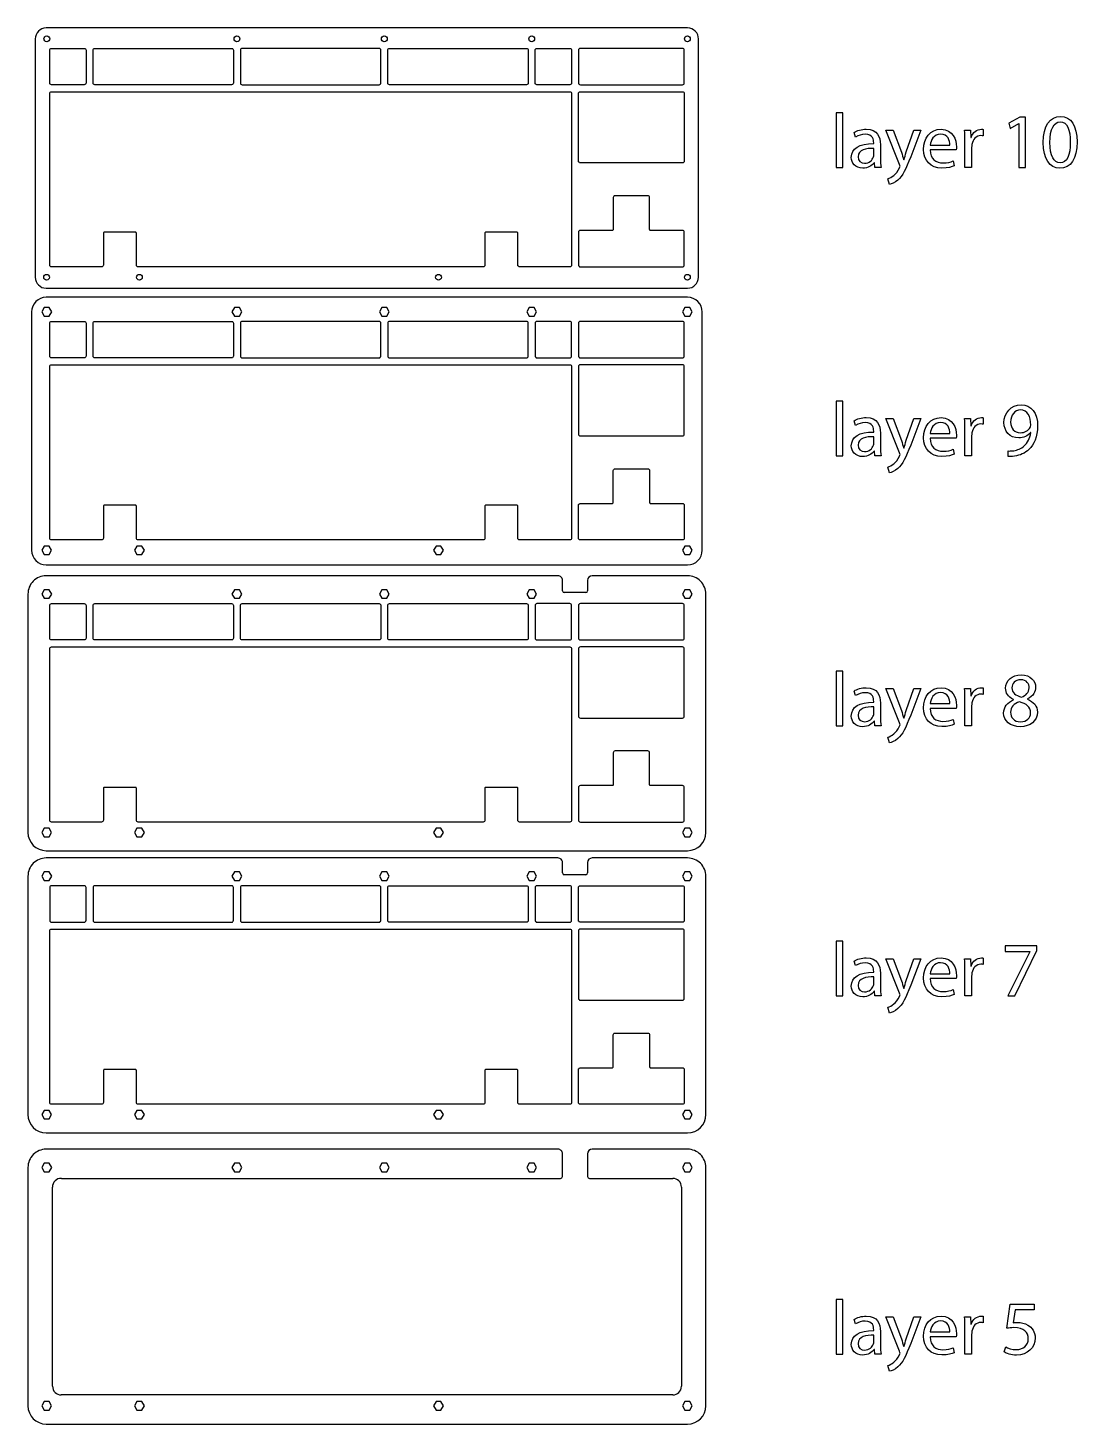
# Model space of a CAD drawing. Header units: millimetres. Extents: x -192 to 990, y 10 to 776.
# Drawn here: x 414 to 990, y 10 to 776 of the extents above; entities that cross this region are included whole.
import ezdxf

# ---------------------------------------------------------------- set-up
doc = ezdxf.new("R2010")
doc.units = ezdxf.units.MM
doc.layers.get('0').update_dxf_attribs({"linetype": 'CONTINUOUS'})

msp = doc.modelspace()

# ---------------------------------------------------------------- linework, layer by layer
for p, q in [((776.19, 776.49), (423.81, 776.49)), ((417.81, 770.49), (417.82, 639.51)), ((782.19, 639.51), (782.19, 770.49)), ((868.44, 716.55), (867.6, 719)), ((878.43, 712.91), (878.43, 713.33)), ((892.66, 701.49), (885.08, 720.36)), ((885.08, 720.36), (889.14, 720.36)), ((889.14, 720.36), (893.63, 708.26)), ((896.34, 708.34), (900.4, 720.36)), ((904.33, 720.36), (898.75, 705.76)), ((900.4, 720.36), (904.33, 720.36)), ((928.35, 720.36), (931.6, 720.36)), ((928.51, 699.88), (928.51, 713.97)), ((931.6, 720.36), (931.73, 716.34)), ((931.73, 716.34), (931.9, 716.34)), ((938.63, 720.7), (938.63, 717.19)), ((878.51, 706.78), (878.51, 710.33)), ((882.11, 712.45), (882.11, 704.79)), ((923.76, 709.44), (909.38, 709.44)), ((909.42, 712.11), (920.29, 712.11)), ((932.2, 710.8), (932.2, 699.88)), ((878.77, 702.46), (878.64, 702.46)), ((879.06, 699.88), (878.77, 702.46)), ((882.45, 699.88), (879.06, 699.88)), ((894.94, 704.07), (895.03, 704.07)), ((922.07, 703.39), (922.71, 700.73)), ((932.2, 699.88), (928.51, 699.88)), ((887.16, 690.53), (886.22, 693.66)), ((423.82, 633.51), (776.19, 633.51)), ((776.19, 628.49), (423.81, 628.49)), ((415.81, 620.49), (415.82, 489.51)), ((784.19, 489.51), (784.19, 620.49)), ((868.44, 558.15), (867.6, 560.6)), ((892.66, 543.09), (885.08, 561.96)), ((885.08, 561.96), (889.14, 561.96)), ((889.14, 561.96), (893.63, 549.86)), ((896.34, 549.94), (900.4, 561.96)), ((904.33, 561.96), (898.75, 547.36)), ((900.4, 561.96), (904.33, 561.96)), ((928.35, 561.96), (931.6, 561.96)), ((931.6, 561.96), (931.73, 557.94)), ((938.63, 562.3), (938.63, 558.78)), ((878.43, 554.51), (878.43, 554.93)), ((882.11, 554.05), (882.11, 546.39)), ((909.42, 553.71), (920.29, 553.71)), ((928.51, 541.48), (928.51, 555.57)), ((931.73, 557.94), (931.9, 557.94)), ((932.2, 552.4), (932.2, 541.48)), ((964.7, 554.22), (964.57, 554.22)), ((878.51, 548.38), (878.51, 551.93)), ((894.94, 545.67), (895.03, 545.67)), ((923.76, 551.04), (909.38, 551.04)), ((922.07, 544.99), (922.71, 542.33)), ((878.77, 544.06), (878.64, 544.06)), ((879.06, 541.48), (878.77, 544.06)), ((882.45, 541.48), (879.06, 541.48)), ((932.2, 541.48), (928.51, 541.48)), ((952.3, 541.06), (952.3, 544.1)), ((887.16, 532.13), (886.22, 535.26)), ((423.82, 481.51), (776.19, 481.51)), ((704.96, 475.49), (423.81, 475.49)), ((707.46, 467.25), (707.46, 472.99)), ((721.27, 472.99), (721.27, 467.25)), ((776.19, 475.49), (723.77, 475.49)), ((413.81, 465.49), (413.82, 334.51)), ((720.27, 466.25), (708.46, 466.25)), ((786.19, 334.51), (786.19, 465.49)), ((868.44, 409.75), (867.6, 412.2)), ((878.43, 406.11), (878.43, 406.53)), ((885.08, 413.56), (889.14, 413.56)), ((892.66, 394.69), (885.08, 413.56)), ((889.14, 413.56), (893.63, 401.46)), ((896.34, 401.54), (900.4, 413.56)), ((904.33, 413.56), (898.75, 398.96)), ((900.4, 413.56), (904.33, 413.56)), ((928.35, 413.56), (931.6, 413.56)), ((928.51, 393.08), (928.51, 407.17)), ((931.6, 413.56), (931.73, 409.54)), ((931.73, 409.54), (931.9, 409.54)), ((938.63, 413.89), (938.63, 410.38)), ((955.27, 407.42), (955.22, 407.55)), ((962.84, 407.84), (962.84, 407.72)), ((878.51, 399.98), (878.51, 403.53)), ((882.11, 405.65), (882.11, 397.99)), ((923.76, 402.64), (909.38, 402.64)), ((909.42, 405.31), (920.29, 405.31)), ((932.2, 404), (932.2, 393.08)), ((878.77, 395.66), (878.64, 395.66)), ((879.06, 393.08), (878.77, 395.66)), ((882.45, 393.08), (879.06, 393.08)), ((894.94, 397.27), (895.03, 397.27)), ((922.07, 396.59), (922.71, 393.93)), ((932.2, 393.08), (928.51, 393.08)), ((887.16, 383.73), (886.22, 386.86)), ((423.82, 324.51), (776.19, 324.51)), ((704.96, 320.49), (423.81, 320.49)), ((707.46, 312.25), (707.46, 317.99)), ((721.27, 317.99), (721.27, 312.25)), ((776.19, 320.49), (723.77, 320.49)), ((413.81, 310.49), (413.82, 179.51)), ((720.27, 311.25), (708.46, 311.25)), ((786.19, 179.51), (786.19, 310.49)), ((868.44, 261.35), (867.6, 263.8)), ((885.08, 265.16), (889.14, 265.16)), ((892.66, 246.29), (885.08, 265.16)), ((889.14, 265.16), (893.63, 253.06)), ((896.34, 253.14), (900.4, 265.16)), ((904.33, 265.16), (898.75, 250.56)), ((900.4, 265.16), (904.33, 265.16)), ((928.35, 265.16), (931.6, 265.16)), ((931.6, 265.16), (931.73, 261.14)), ((931.73, 261.14), (931.9, 261.14)), ((938.63, 265.49), (938.63, 261.98)), ((878.43, 257.71), (878.43, 258.13)), ((878.51, 251.58), (878.51, 255.13)), ((882.11, 257.25), (882.11, 249.59)), ((923.76, 254.24), (909.38, 254.24)), ((909.42, 256.91), (920.29, 256.91)), ((928.51, 244.68), (928.51, 258.77)), ((932.2, 255.6), (932.2, 244.68)), ((878.77, 247.26), (878.64, 247.26)), ((879.06, 244.68), (878.77, 247.26)), ((894.94, 248.87), (895.03, 248.87)), ((922.07, 248.19), (922.71, 245.53)), ((882.45, 244.68), (879.06, 244.68)), ((887.16, 235.33), (886.22, 238.46)), ((932.2, 244.68), (928.51, 244.68)), ((423.82, 169.51), (776.19, 169.51)), ((704.96, 160.49), (423.81, 160.49)), ((707.46, 145.49), (707.46, 157.99)), ((721.27, 157.99), (721.27, 145.49)), ((776.19, 160.49), (723.77, 160.49)), ((413.81, 150.49), (413.82, 19.51)), ((786.19, 19.51), (786.19, 150.49)), ((427.32, 30.26), (427.32, 139.64)), ((432.17, 144.49), (444.46, 144.49)), ((444.46, 144.49), (706.46, 144.49)), ((722.27, 144.49), (758.06, 144.49)), ((758.06, 144.49), (768.07, 144.49)), ((772.82, 139.74), (772.82, 30.26)), ((951.63, 62.18), (953.41, 75.38)), ((953.41, 75.38), (966.56, 75.38)), ((956.07, 72.25), (955.01, 65.18)), ((966.56, 72.25), (956.07, 72.25)), ((966.56, 75.38), (966.56, 72.25)), ((868.44, 64.55), (867.6, 67)), ((885.08, 68.36), (889.14, 68.36)), ((892.66, 49.49), (885.08, 68.36)), ((889.14, 68.36), (893.63, 56.26)), ((896.34, 56.34), (900.4, 68.36)), ((904.33, 68.36), (898.75, 53.76)), ((900.4, 68.36), (904.33, 68.36)), ((928.35, 68.36), (931.6, 68.36)), ((928.51, 47.88), (928.51, 61.97)), ((931.6, 68.36), (931.73, 64.34)), ((931.73, 64.34), (931.9, 64.34)), ((938.63, 68.7), (938.63, 65.18)), ((878.43, 60.91), (878.43, 61.33)), ((878.51, 54.78), (878.51, 58.33)), ((882.11, 60.44), (882.11, 52.79)), ((923.76, 57.44), (909.38, 57.44)), ((909.42, 60.11), (920.29, 60.11)), ((932.2, 58.79), (932.2, 47.88)), ((878.77, 50.46), (878.64, 50.46)), ((879.06, 47.88), (878.77, 50.46)), ((882.45, 47.88), (879.06, 47.88)), ((894.94, 52.07), (895.03, 52.07)), ((922.07, 51.39), (922.71, 48.72)), ((932.2, 47.88), (928.51, 47.88)), ((950.02, 49.11), (950.95, 51.94)), ((887.16, 38.53), (886.22, 41.66)), ((476.61, 25.51), (432.07, 25.51)), ((739.01, 25.51), (476.61, 25.51)), ((768.07, 25.51), (739.01, 25.51)), ((423.82, 9.51), (776.19, 9.51))]:
    msp.add_line(p, q)
for points in [[(425.76, 764.25, -0.414214), (426.76, 765.25), (444.76, 765.25, -0.414214), (445.76, 764.25), (445.76, 746.25, -0.414214), (444.76, 745.25), (426.76, 745.25, -0.414214), (425.76, 746.25)], [(526.72, 746.25, -0.414214), (525.72, 745.25), (450.57, 745.25, -0.414214), (449.57, 746.25), (449.57, 764.25, -0.414214), (450.57, 765.25), (525.72, 765.25, -0.414214), (526.72, 764.25)], [(531.53, 745.25), (606.68, 745.25, 0.414214), (607.68, 746.25), (607.68, 764.25, 0.414214), (606.68, 765.25), (531.53, 765.25, 0.414214), (530.53, 764.25), (530.53, 746.25, 0.414214)], [(612.5, 745.25, -0.414214), (611.5, 746.25), (611.5, 764.25, -0.414214), (612.5, 765.25), (687.65, 765.25, -0.414214), (688.65, 764.25), (688.65, 746.25, -0.414214), (687.65, 745.25)], [(711.46, 765.25, -0.414214), (712.46, 764.25), (712.46, 746.25, -0.414214), (711.46, 745.25), (693.46, 745.25, -0.414214), (692.46, 746.25), (692.46, 764.25, -0.414214), (693.46, 765.25)], [(717.27, 745.25), (773.37, 745.25, 0.414214), (774.37, 746.25), (774.37, 764.25, 0.414214), (773.37, 765.25), (717.27, 765.25, 0.414214), (716.27, 764.25), (716.27, 746.25, 0.414214)], [(683.93, 645.23, -0.414214), (682.93, 646.23), (682.93, 663.78, 0.414214), (682.43, 664.28), (665.33, 664.28, 0.414214), (664.83, 663.78), (664.83, 646.23, -0.414214), (663.83, 645.23), (474.38, 645.23, -0.414214), (473.38, 646.23), (473.38, 663.78, 0.414214), (472.88, 664.28), (455.78, 664.28, 0.414214), (455.28, 663.78), (455.28, 646.23, -0.414214), (454.28, 645.23), (426.76, 645.23, -0.414214), (425.76, 646.23), (425.76, 740.43, -0.414214), (426.76, 741.43), (711.46, 741.43, -0.414214), (712.46, 740.43), (712.46, 646.23, -0.414214), (711.46, 645.23)], [(716.27, 740.43, -0.414214), (717.27, 741.43), (773.37, 741.43, -0.414214), (774.37, 740.43), (774.37, 703.38, -0.414214), (773.37, 702.38), (717.27, 702.38, -0.414214), (716.27, 703.38)], [(774.37, 646.23), (774.37, 664.23, 0.414214), (773.37, 665.23), (755.82, 665.23, -0.414214), (755.32, 665.73), (755.32, 683.28, 0.414214), (754.32, 684.28), (736.32, 684.28, 0.414214), (735.32, 683.28), (735.32, 665.73, -0.414214), (734.82, 665.23), (717.27, 665.23, 0.414214), (716.27, 664.23), (716.27, 646.23, 0.414214), (717.27, 645.23), (773.37, 645.23, 0.414214)], [(444.76, 615.25, -0.414214), (445.76, 614.25), (445.76, 596.25, -0.414214), (444.76, 595.25), (426.76, 595.25, -0.414214), (425.76, 596.25), (425.76, 614.25, -0.414214), (426.76, 615.25)], [(450.57, 595.25, -0.414214), (449.57, 596.25), (449.57, 614.25, -0.414214), (450.57, 615.25), (525.72, 615.25, -0.414214), (526.72, 614.25), (526.72, 596.25, -0.414214), (525.72, 595.25)], [(607.68, 596.25), (607.68, 614.25, 0.414214), (606.68, 615.25), (531.53, 615.25, 0.414214), (530.53, 614.25), (530.53, 596.25, 0.414214), (531.53, 595.25), (606.68, 595.25, 0.414214)], [(688.65, 596.25), (688.65, 614.25, 0.414214), (687.65, 615.25), (612.5, 615.25, 0.414214), (611.5, 614.25), (611.5, 596.25, 0.414214), (612.5, 595.25), (687.65, 595.25, 0.414214)], [(712.46, 596.25), (712.46, 614.25, 0.414214), (711.46, 615.25), (693.46, 615.25, 0.414214), (692.46, 614.25), (692.46, 596.25, 0.414214), (693.46, 595.25), (711.46, 595.25, 0.414214)], [(716.27, 614.25), (716.27, 596.25, 0.414214), (717.27, 595.25), (773.37, 595.25, 0.414214), (774.37, 596.25), (774.37, 614.25, 0.414214), (773.37, 615.25), (717.27, 615.25, 0.414214)], [(425.76, 590.43, -0.414214), (426.76, 591.43), (711.46, 591.43, -0.414214), (712.46, 590.43), (712.46, 496.23, -0.414214), (711.46, 495.23), (683.93, 495.23, -0.414214), (682.93, 496.23), (682.93, 513.78, 0.414214), (682.43, 514.28), (665.33, 514.28, 0.414214), (664.83, 513.78), (664.83, 496.23, -0.414214), (663.83, 495.23), (474.38, 495.23, -0.414214), (473.38, 496.23), (473.38, 513.78, 0.414214), (472.88, 514.28), (455.78, 514.28, 0.414214), (455.28, 513.78), (455.28, 496.23, -0.414214), (454.28, 495.23), (426.76, 495.23, -0.414214), (425.76, 496.23)], [(773.37, 591.43), (717.27, 591.43, 0.414214), (716.27, 590.43), (716.27, 553.38, 0.414214), (717.27, 552.38), (773.37, 552.38, 0.414214), (774.37, 553.38), (774.37, 590.43, 0.414214)], [(774.37, 496.23, -0.414214), (773.37, 495.23), (717.27, 495.23, -0.414214), (716.27, 496.23), (716.27, 514.23, -0.414214), (717.27, 515.23), (734.82, 515.23, 0.414214), (735.32, 515.73), (735.32, 533.28, -0.414214), (736.32, 534.28), (754.32, 534.28, -0.414214), (755.32, 533.28), (755.32, 515.73, 0.414214), (755.82, 515.23), (773.37, 515.23, -0.414214), (774.37, 514.23)], [(425.76, 459.25, -0.414214), (426.76, 460.25), (444.76, 460.25, -0.414214), (445.76, 459.25), (445.76, 441.25, -0.414214), (444.76, 440.25), (426.76, 440.25, -0.414214), (425.76, 441.25)], [(450.57, 440.25, -0.414214), (449.57, 441.25), (449.57, 459.25, -0.414214), (450.57, 460.25), (525.72, 460.25, -0.414214), (526.72, 459.25), (526.72, 441.25, -0.414214), (525.72, 440.25)], [(606.68, 460.25, -0.414214), (607.68, 459.25), (607.68, 441.25, -0.414214), (606.68, 440.25), (531.53, 440.25, -0.414214), (530.53, 441.25), (530.53, 459.25, -0.414214), (531.53, 460.25)], [(611.5, 459.25, -0.414214), (612.5, 460.25), (687.65, 460.25, -0.414214), (688.65, 459.25), (688.65, 441.25, -0.414214), (687.65, 440.25), (612.5, 440.25, -0.414214), (611.5, 441.25)], [(692.46, 459.25), (692.46, 441.25, 0.414214), (693.46, 440.25), (711.46, 440.25, 0.414214), (712.46, 441.25), (712.46, 459.25, 0.414214), (711.46, 460.25), (693.46, 460.25, 0.414214)], [(774.37, 441.25), (774.37, 459.25, 0.414214), (773.37, 460.25), (717.27, 460.25, 0.414214), (716.27, 459.25), (716.27, 441.25, 0.414214), (717.27, 440.25), (773.37, 440.25, 0.414214)], [(455.28, 341.23, -0.414214), (454.28, 340.23), (426.76, 340.23, -0.414214), (425.76, 341.23), (425.76, 435.43, -0.414214), (426.76, 436.43), (711.46, 436.43, -0.414214), (712.46, 435.43), (712.46, 341.23, -0.414214), (711.46, 340.23), (683.93, 340.23, -0.414214), (682.93, 341.23), (682.93, 358.78, 0.414214), (682.43, 359.28), (665.33, 359.28, 0.414214), (664.83, 358.78), (664.83, 341.23, -0.414214), (663.83, 340.23), (474.38, 340.23, -0.414214), (473.38, 341.23), (473.38, 358.78, 0.414214), (472.88, 359.28), (455.78, 359.28, 0.414214), (455.28, 358.78)], [(716.27, 435.43), (716.27, 398.38, 0.414214), (717.27, 397.38), (773.37, 397.38, 0.414214), (774.37, 398.38), (774.37, 435.43, 0.414214), (773.37, 436.43), (717.27, 436.43, 0.414214)], [(755.82, 360.23, -0.414214), (755.32, 360.73), (755.32, 378.28, 0.414214), (754.32, 379.28), (736.32, 379.28, 0.414214), (735.32, 378.28), (735.32, 360.73, -0.414214), (734.82, 360.23), (717.27, 360.23, 0.414214), (716.27, 359.23), (716.27, 341.23, 0.414214), (717.27, 340.23), (773.37, 340.23, 0.414214), (774.37, 341.23), (774.37, 359.23, 0.414214), (773.37, 360.23)], [(425.76, 304.25), (425.76, 286.25, 0.414214), (426.76, 285.25), (444.76, 285.25, 0.414214), (445.76, 286.25), (445.76, 304.25, 0.414214), (444.76, 305.25), (426.76, 305.25, 0.414214)], [(526.72, 286.25), (526.72, 304.25, 0.414214), (525.72, 305.25), (450.57, 305.25, 0.414214), (449.57, 304.25), (449.57, 286.25, 0.414214), (450.57, 285.25), (525.72, 285.25, 0.414214)], [(531.53, 285.25), (606.68, 285.25, 0.414214), (607.68, 286.25), (607.68, 304.25, 0.414214), (606.68, 305.25), (531.53, 305.25, 0.414214), (530.53, 304.25), (530.53, 286.25, 0.414214)], [(611.5, 304.25, -0.414214), (612.5, 305.25), (687.65, 305.25, -0.414214), (688.65, 304.25), (688.65, 286.25, -0.414214), (687.65, 285.25), (612.5, 285.25, -0.414214), (611.5, 286.25)], [(711.46, 305.25), (693.46, 305.25, 0.414214), (692.46, 304.25), (692.46, 286.25, 0.414214), (693.46, 285.25), (711.46, 285.25, 0.414214), (712.46, 286.25), (712.46, 304.25, 0.414214)], [(717.27, 285.25, -0.414214), (716.27, 286.25), (716.27, 304.25, -0.414214), (717.27, 305.25), (773.37, 305.25, -0.414214), (774.37, 304.25), (774.37, 286.25, -0.414214), (773.37, 285.25)], [(712.46, 186.23, -0.414214), (711.46, 185.23), (683.93, 185.23, -0.414214), (682.93, 186.23), (682.93, 203.78, 0.414214), (682.43, 204.28), (665.33, 204.28, 0.414214), (664.83, 203.78), (664.83, 186.23, -0.414214), (663.83, 185.23), (474.38, 185.23, -0.414214), (473.38, 186.23), (473.38, 203.78, 0.414214), (472.88, 204.28), (455.78, 204.28, 0.414214), (455.28, 203.78), (455.28, 186.23, -0.414214), (454.28, 185.23), (426.76, 185.23, -0.414214), (425.76, 186.23), (425.76, 280.43, -0.414214), (426.76, 281.43), (711.46, 281.43, -0.414214), (712.46, 280.43)], [(773.37, 281.43), (717.27, 281.43, 0.414214), (716.27, 280.43), (716.27, 243.38, 0.414214), (717.27, 242.38), (773.37, 242.38, 0.414214), (774.37, 243.38), (774.37, 280.43, 0.414214)], [(716.27, 204.23, -0.414214), (717.27, 205.23), (734.82, 205.23, 0.414214), (735.32, 205.73), (735.32, 223.28, -0.414214), (736.32, 224.28), (754.32, 224.28, -0.414214), (755.32, 223.28), (755.32, 205.73, 0.414214), (755.82, 205.23), (773.37, 205.23, -0.414214), (774.37, 204.23), (774.37, 186.23, -0.414214), (773.37, 185.23), (717.27, 185.23, -0.414214), (716.27, 186.23)]]:
    msp.add_lwpolyline(points, format="xyb", close=True)
for points in [[(861.46, 729.92), (857.73, 729.92), (857.73, 699.88), (861.46, 699.88)], [(952.64, 724.17), (953.36, 721.33), (958.14, 723.91), (958.23, 723.91), (958.23, 699.88), (961.83, 699.88), (961.83, 727.38), (958.65, 727.38)], [(425.53, 622.84), (422.81, 622.84), (421.45, 620.49), (422.81, 618.14), (425.53, 618.14), (426.88, 620.49)], [(525.91, 620.49), (527.27, 618.14), (529.98, 618.14), (531.34, 620.49), (529.98, 622.84), (527.27, 622.84)], [(610.95, 618.14), (612.3, 620.49), (610.95, 622.84), (608.23, 622.84), (606.88, 620.49), (608.23, 618.14)], [(691.91, 622.84), (689.2, 622.84), (687.84, 620.49), (689.2, 618.14), (691.91, 618.14), (693.27, 620.49)], [(777.43, 618.14), (778.79, 620.49), (777.43, 622.84), (774.72, 622.84), (773.36, 620.49), (774.72, 618.14)], [(857.73, 541.48), (861.46, 541.48), (861.46, 571.52), (857.73, 571.52)], [(421.36, 489.51), (422.72, 487.16), (425.43, 487.16), (426.79, 489.51), (425.43, 491.86), (422.72, 491.86)], [(473.69, 487.16), (476.41, 487.16), (477.76, 489.51), (476.41, 491.86), (473.69, 491.86), (472.34, 489.51)], [(636.64, 489.51), (638, 487.16), (640.71, 487.16), (642.07, 489.51), (640.71, 491.86), (638, 491.86)], [(774.71, 487.16), (777.43, 487.16), (778.78, 489.51), (777.43, 491.86), (774.71, 491.86), (773.36, 489.51)], [(422.81, 463.14), (425.53, 463.14), (426.88, 465.49), (425.53, 467.84), (422.81, 467.84), (421.45, 465.49)], [(529.98, 467.84), (527.27, 467.84), (525.91, 465.49), (527.27, 463.14), (529.98, 463.14), (531.34, 465.49)], [(610.95, 467.84), (608.23, 467.84), (606.88, 465.49), (608.23, 463.14), (610.95, 463.14), (612.3, 465.49)], [(693.27, 465.49), (691.91, 467.84), (689.2, 467.84), (687.84, 465.49), (689.2, 463.14), (691.91, 463.14)], [(774.72, 467.84), (773.36, 465.49), (774.72, 463.14), (777.43, 463.14), (778.79, 465.49), (777.43, 467.84)], [(861.46, 423.12), (857.73, 423.12), (857.73, 393.08), (861.46, 393.08)], [(422.72, 332.16), (425.43, 332.16), (426.79, 334.51), (425.43, 336.86), (422.72, 336.86), (421.36, 334.51)], [(473.69, 336.86), (472.34, 334.51), (473.69, 332.16), (476.41, 332.16), (477.76, 334.51), (476.41, 336.86)], [(642.07, 334.51), (640.71, 336.86), (638, 336.86), (636.64, 334.51), (638, 332.16), (640.71, 332.16)], [(778.78, 334.51), (777.43, 336.86), (774.71, 336.86), (773.36, 334.51), (774.71, 332.16), (777.43, 332.16)], [(421.45, 310.49), (422.81, 308.14), (425.53, 308.14), (426.88, 310.49), (425.53, 312.84), (422.81, 312.84)], [(529.98, 308.14), (531.34, 310.49), (529.98, 312.84), (527.27, 312.84), (525.91, 310.49), (527.27, 308.14)], [(606.88, 310.49), (608.23, 308.14), (610.95, 308.14), (612.3, 310.49), (610.95, 312.84), (608.23, 312.84)], [(687.84, 310.49), (689.2, 308.14), (691.91, 308.14), (693.27, 310.49), (691.91, 312.84), (689.2, 312.84)], [(777.43, 312.84), (774.72, 312.84), (773.36, 310.49), (774.72, 308.14), (777.43, 308.14), (778.79, 310.49)], [(861.46, 244.68), (861.46, 274.72), (857.73, 274.72), (857.73, 244.68)], [(950.65, 269.09), (964.11, 269.09), (964.11, 269.01), (952.18, 244.68), (956.03, 244.68), (968, 269.72), (968, 272.18), (950.65, 272.18)], [(425.43, 181.86), (422.72, 181.86), (421.36, 179.51), (422.72, 177.16), (425.43, 177.16), (426.79, 179.51)], [(477.76, 179.51), (476.41, 181.86), (473.69, 181.86), (472.34, 179.51), (473.69, 177.16), (476.41, 177.16)], [(638, 181.86), (636.64, 179.51), (638, 177.16), (640.71, 177.16), (642.07, 179.51), (640.71, 181.86)], [(777.43, 181.86), (774.71, 181.86), (773.36, 179.51), (774.71, 177.16), (777.43, 177.16), (778.78, 179.51)], [(421.45, 150.49), (422.81, 148.14), (425.53, 148.14), (426.88, 150.49), (425.53, 152.84), (422.81, 152.84)], [(527.27, 148.14), (529.98, 148.14), (531.34, 150.49), (529.98, 152.84), (527.27, 152.84), (525.91, 150.49)], [(610.95, 152.84), (608.23, 152.84), (606.88, 150.49), (608.23, 148.14), (610.95, 148.14), (612.3, 150.49)], [(691.91, 148.14), (693.27, 150.49), (691.91, 152.84), (689.2, 152.84), (687.84, 150.49), (689.2, 148.14)], [(773.36, 150.49), (774.72, 148.14), (777.43, 148.14), (778.79, 150.49), (777.43, 152.84), (774.72, 152.84)], [(861.46, 77.92), (857.73, 77.92), (857.73, 47.88), (861.46, 47.88)], [(425.43, 21.86), (422.72, 21.86), (421.36, 19.51), (422.72, 17.16), (425.43, 17.16), (426.79, 19.51)], [(472.34, 19.51), (473.69, 17.16), (476.41, 17.16), (477.76, 19.51), (476.41, 21.86), (473.69, 21.86)], [(640.71, 21.86), (638, 21.86), (636.64, 19.51), (638, 17.16), (640.71, 17.16), (642.07, 19.51)], [(777.43, 21.86), (774.71, 21.86), (773.36, 19.51), (774.71, 17.16), (777.43, 17.16), (778.78, 19.51)]]:
    msp.add_lwpolyline(points, close=True)
for centre in [(424.17, 770.49), (528.63, 770.49), (609.59, 770.49), (690.55, 770.49), (776.07, 770.49), (424.07, 639.51), (475.05, 639.51), (639.36, 639.51), (776.07, 639.51)]:
    msp.add_circle(centre, 1.6)
for centre, radius, start, end in [((423.81, 770.49), 6, 90.00015, 180.00469), ((776.19, 770.49), 6, 0, 90.00015), ((423.82, 639.51), 6, 180.00469, 270), ((776.19, 639.51), 6, -90, 0), ((423.81, 620.49), 8, 90.00015, 180.00469), ((776.19, 620.49), 8, 0, 90.00015), ((423.82, 489.51), 8, 180.00469, 270), ((776.19, 489.51), 8, -90, 0), ((423.81, 465.49), 10, 90.00015, 180.00469), ((704.96, 472.99), 2.5, 0.00015, 90.00015), ((723.77, 472.99), 2.5, 90.00015, 180.00015), ((776.19, 465.49), 10, 0, 90.00015), ((708.46, 467.25), 1, 180.00009, 270.00009), ((720.27, 467.25), 1, -89.99991, 0.00009), ((423.82, 334.51), 10, 180.00469, 270), ((776.19, 334.51), 10, -90, 0), ((423.81, 310.49), 10, 90.00015, 180.00469), ((704.96, 317.99), 2.5, 0.00015, 90.00015), ((723.77, 317.99), 2.5, 90.00015, 180.00015), ((776.19, 310.49), 10, 0, 90.00015), ((708.46, 312.25), 1, 180.00009, 270.00009), ((720.27, 312.25), 1, -89.99991, 0.00009), ((423.82, 179.51), 10, 180.00469, 270), ((776.19, 179.51), 10, -90, 0), ((423.81, 150.49), 10, 90.00015, 180.00469), ((704.96, 157.99), 2.5, 0, 90.00015), ((723.77, 157.99), 2.5, 90.00015, 180.00015), ((776.19, 150.49), 10, 0, 90.00015), ((432.07, 139.74), 4.75, 88.83596, 181.15155), ((706.46, 145.49), 1, -90, 0), ((722.27, 145.49), 1, 180.00015, 270), ((768.07, 139.74), 4.75, -0.00186, 90.00186), ((432.07, 30.26), 4.75, 179.98898, 269.98898), ((768.07, 30.26), 4.75, 269.98901, 359.98901), ((423.82, 19.51), 10, 180.00469, 270), ((776.19, 19.51), 10, -90, 0)]:
    msp.add_arc(centre, radius, start, end)
for points, knots in [([(971.48, 713.55), (971.48, 722.77), (975.46, 727.85), (981.04, 727.85), (986.84, 727.85), (990.14, 722.69), (990.14, 713.93)], [2, 2, 2, 2, 3, 3, 3, 4, 4, 4, 4]), ([(975.21, 713.51), (975.21, 706.35), (977.41, 702.29), (980.79, 702.29), (984.6, 702.29), (986.42, 706.74), (986.42, 713.76), (986.42, 720.53), (984.68, 724.97), (980.83, 724.97), (977.57, 724.97), (975.21, 720.99), (975.21, 713.51)], [0, 0, 0, 0, 1, 1, 1, 2, 2, 2, 3, 3, 3, 4, 4, 4, 4]), ([(867.6, 719), (869.29, 720.1), (871.74, 720.82), (874.33, 720.82), (880.59, 720.82), (882.11, 716.55), (882.11, 712.45)], [9, 9, 9, 9, 10, 10, 10, 11, 11, 11, 11]), ([(878.43, 713.33), (878.43, 715.03), (877.96, 718.07), (873.77, 718.07), (871.87, 718.07), (869.88, 717.48), (868.44, 716.55)], [6, 6, 6, 6, 7, 7, 7, 8, 8, 8, 8]), ([(922.71, 700.73), (921.39, 700.14), (919.15, 699.46), (915.89, 699.46), (909.59, 699.46), (905.82, 703.6), (905.82, 715.96), (909.46, 720.82), (915.43, 720.82), (922.11, 720.82), (923.89, 714.94), (923.89, 711.18), (923.89, 710.42), (923.81, 709.82), (923.76, 709.44)], [3, 3, 3, 3, 4, 4, 4, 5, 5, 6, 6, 6, 7, 7, 7, 8, 8, 8, 8]), ([(920.29, 712.11), (920.34, 714.48), (919.32, 718.16), (915.13, 718.16), (911.37, 718.16), (909.72, 714.69), (909.42, 712.11)], [0, 0, 0, 0, 1, 1, 1, 2, 2, 2, 2]), ([(931.9, 716.34), (932.83, 719.09), (935.07, 720.82), (937.57, 720.82), (937.99, 720.82), (938.29, 720.78), (938.63, 720.7)], [4, 4, 4, 4, 5, 5, 5, 6, 6, 6, 6]), ([(938.63, 717.19), (938.25, 717.27), (937.86, 717.31), (937.36, 717.31), (934.73, 717.31), (932.87, 715.32), (932.36, 712.53)], [7, 7, 7, 7, 8, 8, 8, 9, 9, 9, 9]), ([(990.14, 713.93), (990.14, 704.58), (986.67, 699.42), (980.58, 699.42), (975.21, 699.42), (971.57, 704.45), (971.48, 713.55)], [0, 0, 0, 0, 1, 1, 1, 2, 2, 2, 2]), ([(878.64, 702.46), (877.5, 700.85), (875.3, 699.42), (872.38, 699.42), (868.23, 699.42), (866.12, 702.33), (866.12, 705.3), (866.12, 710.25), (870.52, 712.95), (878.43, 712.91)], [2, 2, 2, 2, 3, 3, 3, 4, 4, 4, 5, 5, 5, 5]), ([(878.51, 710.33), (874.45, 710.42), (869.84, 709.7), (869.84, 705.72), (869.84, 703.31), (871.45, 702.16), (873.35, 702.16), (876.02, 702.16), (877.71, 703.86), (878.3, 705.59)], [0, 0, 0, 0, 1, 1, 1, 2, 2, 2, 3, 3, 3, 3]), ([(909.38, 709.44), (909.46, 704.41), (912.68, 702.33), (916.4, 702.33), (919.07, 702.33), (920.68, 702.8), (922.07, 703.39)], [0, 0, 0, 0, 1, 1, 1, 2, 2, 2, 2]), ([(892.61, 699.63), (892.78, 700.01), (892.91, 700.3), (892.91, 700.51), (892.91, 700.73), (892.83, 701.02), (892.66, 701.49)], [12, 12, 12, 12, 13, 13, 13, 14, 14, 14, 14]), ([(964.57, 554.22), (963.05, 552.35), (960.85, 551.25), (958.1, 551.25), (953.15, 551.25), (949.98, 554.98), (949.98, 559.67), (949.98, 564.88), (953.74, 569.45), (965, 569.45), (968.47, 564.88), (968.47, 557.85), (968.47, 551.8), (966.44, 547.57), (963.73, 544.95)], [4, 4, 4, 4, 5, 5, 5, 6, 6, 6, 7, 7, 8, 8, 8, 9, 9, 9, 9]), ([(867.6, 560.6), (869.29, 561.7), (871.74, 562.42), (874.33, 562.42), (880.59, 562.42), (882.11, 558.15), (882.11, 554.05)], [9, 9, 9, 9, 10, 10, 10, 11, 11, 11, 11]), ([(922.71, 542.33), (921.39, 541.73), (919.15, 541.06), (915.89, 541.06), (909.59, 541.06), (905.82, 545.2), (905.82, 557.56), (909.46, 562.42), (915.43, 562.42), (922.11, 562.42), (923.89, 556.54), (923.89, 552.78), (923.89, 552.02), (923.81, 551.42), (923.76, 551.04)], [3, 3, 3, 3, 4, 4, 4, 5, 5, 6, 6, 6, 7, 7, 7, 8, 8, 8, 8]), ([(931.9, 557.94), (932.83, 560.69), (935.07, 562.42), (937.57, 562.42), (937.99, 562.42), (938.29, 562.38), (938.63, 562.3)], [4, 4, 4, 4, 5, 5, 5, 6, 6, 6, 6]), ([(964.36, 556.97), (964.57, 557.3), (964.7, 557.73), (964.7, 558.32), (964.7, 563.02), (962.97, 566.61), (959.07, 566.61), (955.9, 566.61), (953.66, 563.82), (953.66, 559.93)], [2, 2, 2, 2, 3, 3, 3, 4, 4, 4, 5, 5, 5, 5]), ([(953.66, 559.93), (953.66, 556.5), (955.73, 554.09), (958.95, 554.09), (961.44, 554.09), (963.39, 555.32), (964.36, 556.97)], [0, 0, 0, 0, 1, 1, 1, 2, 2, 2, 2]), ([(878.64, 544.06), (877.5, 542.45), (875.3, 541.01), (872.38, 541.01), (868.23, 541.01), (866.12, 543.93), (866.12, 546.9), (866.12, 551.85), (870.52, 554.55), (878.43, 554.51)], [2, 2, 2, 2, 3, 3, 3, 4, 4, 4, 5, 5, 5, 5]), ([(878.43, 554.93), (878.43, 556.63), (877.96, 559.67), (873.77, 559.67), (871.87, 559.67), (869.88, 559.08), (868.44, 558.15)], [6, 6, 6, 6, 7, 7, 7, 8, 8, 8, 8]), ([(920.29, 553.71), (920.34, 556.08), (919.32, 559.76), (915.13, 559.76), (911.37, 559.76), (909.72, 556.29), (909.42, 553.71)], [0, 0, 0, 0, 1, 1, 1, 2, 2, 2, 2]), ([(938.63, 558.78), (938.25, 558.87), (937.86, 558.91), (937.36, 558.91), (934.73, 558.91), (932.87, 556.92), (932.36, 554.13)], [7, 7, 7, 7, 8, 8, 8, 9, 9, 9, 9]), ([(878.51, 551.93), (874.45, 552.02), (869.84, 551.3), (869.84, 547.32), (869.84, 544.91), (871.45, 543.76), (873.35, 543.76), (876.02, 543.76), (877.71, 545.46), (878.3, 547.19)], [0, 0, 0, 0, 1, 1, 1, 2, 2, 2, 3, 3, 3, 3]), ([(909.38, 551.04), (909.46, 546.01), (912.68, 543.93), (916.4, 543.93), (919.07, 543.93), (920.68, 544.4), (922.07, 544.99)], [0, 0, 0, 0, 1, 1, 1, 2, 2, 2, 2]), ([(892.61, 541.22), (892.78, 541.61), (892.91, 541.9), (892.91, 542.11), (892.91, 542.33), (892.83, 542.62), (892.66, 543.09)], [12, 12, 12, 12, 13, 13, 13, 14, 14, 14, 14]), ([(955.22, 407.55), (952.18, 408.99), (950.87, 411.36), (950.87, 413.73), (950.87, 418.08), (954.55, 421.05), (959.37, 421.05), (964.7, 421.05), (967.37, 417.7), (967.37, 414.28), (967.37, 411.95), (966.22, 409.45), (962.84, 407.84)], [2, 2, 2, 2, 3, 3, 3, 4, 4, 4, 5, 5, 5, 6, 6, 6, 6]), ([(959.62, 408.9), (961.99, 409.71), (963.81, 411.4), (963.81, 413.89), (963.81, 416.1), (962.5, 418.38), (959.16, 418.38), (956.07, 418.38), (954.38, 416.35), (954.38, 413.98)], [1, 1, 1, 1, 2, 2, 2, 3, 3, 3, 4, 4, 4, 4]), ([(867.6, 412.2), (869.29, 413.3), (871.74, 414.02), (874.33, 414.02), (880.59, 414.02), (882.11, 409.75), (882.11, 405.65)], [9, 9, 9, 9, 10, 10, 10, 11, 11, 11, 11]), ([(878.43, 406.53), (878.43, 408.23), (877.96, 411.27), (873.77, 411.27), (871.87, 411.27), (869.88, 410.68), (868.44, 409.75)], [6, 6, 6, 6, 7, 7, 7, 8, 8, 8, 8]), ([(922.71, 393.93), (921.39, 393.33), (919.15, 392.66), (915.89, 392.66), (909.59, 392.66), (905.82, 396.8), (905.82, 409.16), (909.46, 414.02), (915.43, 414.02), (922.11, 414.02), (923.89, 408.14), (923.89, 404.38), (923.89, 403.61), (923.81, 403.02), (923.76, 402.64)], [3, 3, 3, 3, 4, 4, 4, 5, 5, 6, 6, 6, 7, 7, 7, 8, 8, 8, 8]), ([(920.29, 405.31), (920.34, 407.68), (919.32, 411.36), (915.13, 411.36), (911.37, 411.36), (909.72, 407.89), (909.42, 405.31)], [0, 0, 0, 0, 1, 1, 1, 2, 2, 2, 2]), ([(931.9, 409.54), (932.83, 412.29), (935.07, 414.02), (937.57, 414.02), (937.99, 414.02), (938.29, 413.98), (938.63, 413.89)], [4, 4, 4, 4, 5, 5, 5, 6, 6, 6, 6]), ([(938.63, 410.38), (938.25, 410.47), (937.86, 410.51), (937.36, 410.51), (934.73, 410.51), (932.87, 408.52), (932.36, 405.73)], [7, 7, 7, 7, 8, 8, 8, 9, 9, 9, 9]), ([(962.84, 407.72), (966.27, 406.36), (968.38, 403.95), (968.38, 400.61), (968.38, 395.83), (964.28, 392.61), (959.03, 392.61), (953.28, 392.61), (949.81, 396.04), (949.81, 400.06)], [7, 7, 7, 7, 8, 8, 8, 9, 9, 9, 10, 10, 10, 10]), ([(878.64, 395.66), (877.5, 394.05), (875.3, 392.61), (872.38, 392.61), (868.23, 392.61), (866.12, 395.53), (866.12, 398.49), (866.12, 403.45), (870.52, 406.15), (878.43, 406.11)], [2, 2, 2, 2, 3, 3, 3, 4, 4, 4, 5, 5, 5, 5]), ([(878.51, 403.53), (874.45, 403.61), (869.84, 402.89), (869.84, 398.92), (869.84, 396.51), (871.45, 395.36), (873.35, 395.36), (876.02, 395.36), (877.71, 397.05), (878.3, 398.79)], [0, 0, 0, 0, 1, 1, 1, 2, 2, 2, 3, 3, 3, 3]), ([(909.38, 402.64), (909.46, 397.61), (912.68, 395.53), (916.4, 395.53), (919.07, 395.53), (920.68, 396), (922.07, 396.59)], [0, 0, 0, 0, 1, 1, 1, 2, 2, 2, 2]), ([(953.62, 400.57), (953.49, 397.77), (955.61, 395.32), (959.12, 395.32), (962.46, 395.32), (964.62, 397.4), (964.62, 400.23)], [2, 2, 2, 2, 3, 3, 3, 4, 4, 4, 4]), ([(892.61, 392.82), (892.78, 393.21), (892.91, 393.5), (892.91, 393.71), (892.91, 393.93), (892.83, 394.22), (892.66, 394.69)], [12, 12, 12, 12, 13, 13, 13, 14, 14, 14, 14]), ([(867.6, 263.8), (869.29, 264.9), (871.74, 265.62), (874.33, 265.62), (880.59, 265.62), (882.11, 261.35), (882.11, 257.25)], [9, 9, 9, 9, 10, 10, 10, 11, 11, 11, 11]), ([(878.43, 258.13), (878.43, 259.83), (877.96, 262.87), (873.77, 262.87), (871.87, 262.87), (869.88, 262.28), (868.44, 261.35)], [6, 6, 6, 6, 7, 7, 7, 8, 8, 8, 8]), ([(922.71, 245.53), (921.39, 244.93), (919.15, 244.25), (915.89, 244.25), (909.59, 244.25), (905.82, 248.4), (905.82, 260.76), (909.46, 265.62), (915.43, 265.62), (922.11, 265.62), (923.89, 259.74), (923.89, 255.98), (923.89, 255.21), (923.81, 254.62), (923.76, 254.24)], [3, 3, 3, 3, 4, 4, 4, 5, 5, 6, 6, 6, 7, 7, 7, 8, 8, 8, 8]), ([(920.29, 256.91), (920.34, 259.28), (919.32, 262.96), (915.13, 262.96), (911.37, 262.96), (909.72, 259.49), (909.42, 256.91)], [0, 0, 0, 0, 1, 1, 1, 2, 2, 2, 2]), ([(931.9, 261.14), (932.83, 263.89), (935.07, 265.62), (937.57, 265.62), (937.99, 265.62), (938.29, 265.58), (938.63, 265.49)], [4, 4, 4, 4, 5, 5, 5, 6, 6, 6, 6]), ([(938.63, 261.98), (938.25, 262.07), (937.86, 262.11), (937.36, 262.11), (934.73, 262.11), (932.87, 260.12), (932.36, 257.33)], [7, 7, 7, 7, 8, 8, 8, 9, 9, 9, 9]), ([(878.64, 247.26), (877.5, 245.65), (875.3, 244.21), (872.38, 244.21), (868.23, 244.21), (866.12, 247.13), (866.12, 250.09), (866.12, 255.04), (870.52, 257.75), (878.43, 257.71)], [2, 2, 2, 2, 3, 3, 3, 4, 4, 4, 5, 5, 5, 5]), ([(878.51, 255.13), (874.45, 255.21), (869.84, 254.49), (869.84, 250.52), (869.84, 248.11), (871.45, 246.96), (873.35, 246.96), (876.02, 246.96), (877.71, 248.65), (878.3, 250.39)], [0, 0, 0, 0, 1, 1, 1, 2, 2, 2, 3, 3, 3, 3]), ([(909.38, 254.24), (909.46, 249.21), (912.68, 247.13), (916.4, 247.13), (919.07, 247.13), (920.68, 247.6), (922.07, 248.19)], [0, 0, 0, 0, 1, 1, 1, 2, 2, 2, 2]), ([(892.61, 244.42), (892.78, 244.81), (892.91, 245.1), (892.91, 245.31), (892.91, 245.53), (892.83, 245.82), (892.66, 246.29)], [12, 12, 12, 12, 13, 13, 13, 14, 14, 14, 14]), ([(867.6, 67), (869.29, 68.1), (871.74, 68.82), (874.33, 68.82), (880.59, 68.82), (882.11, 64.55), (882.11, 60.44)], [9, 9, 9, 9, 10, 10, 10, 11, 11, 11, 11]), ([(878.43, 61.33), (878.43, 63.03), (877.96, 66.07), (873.77, 66.07), (871.87, 66.07), (869.88, 65.48), (868.44, 64.55)], [6, 6, 6, 6, 7, 7, 7, 8, 8, 8, 8]), ([(922.71, 48.72), (921.39, 48.13), (919.15, 47.46), (915.89, 47.46), (909.59, 47.46), (905.82, 51.6), (905.82, 57.78), (905.82, 63.96), (909.46, 68.82), (915.43, 68.82), (922.11, 68.82), (923.89, 62.94), (923.89, 59.18), (923.89, 58.41), (923.81, 57.82), (923.76, 57.44)], [3, 3, 3, 3, 4, 4, 4, 5, 5, 5, 6, 6, 6, 7, 7, 7, 8, 8, 8, 8]), ([(920.29, 60.11), (920.34, 62.48), (919.32, 66.16), (915.13, 66.16), (911.37, 66.16), (909.72, 62.69), (909.42, 60.11)], [0, 0, 0, 0, 1, 1, 1, 2, 2, 2, 2]), ([(931.9, 64.34), (932.83, 67.09), (935.07, 68.82), (937.57, 68.82), (937.99, 68.82), (938.29, 68.78), (938.63, 68.7)], [4, 4, 4, 4, 5, 5, 5, 6, 6, 6, 6]), ([(938.63, 65.18), (938.25, 65.27), (937.86, 65.31), (937.36, 65.31), (934.73, 65.31), (932.87, 63.32), (932.36, 60.53)], [7, 7, 7, 7, 8, 8, 8, 9, 9, 9, 9]), ([(963.18, 63.87), (965.34, 62.64), (967.11, 60.28), (967.11, 56.81), (967.11, 51.43), (962.84, 47.41), (956.87, 47.41), (953.87, 47.41), (951.33, 48.26), (950.02, 49.11)], [4, 4, 4, 4, 5, 5, 5, 6, 6, 6, 7, 7, 7, 7]), ([(963.35, 56.38), (963.31, 59.94), (960.94, 62.48), (955.44, 62.48), (953.87, 62.48), (952.64, 62.31), (951.63, 62.18)], [10, 10, 10, 10, 11, 11, 11, 12, 12, 12, 12]), ([(955.01, 65.18), (955.65, 65.27), (956.24, 65.35), (957.26, 65.35), (959.37, 65.35), (961.49, 64.89), (963.18, 63.87)], [2, 2, 2, 2, 3, 3, 3, 4, 4, 4, 4]), ([(878.64, 50.46), (877.5, 48.85), (875.3, 47.41), (872.38, 47.41), (868.23, 47.41), (866.12, 50.33), (866.12, 53.29), (866.12, 58.25), (870.52, 60.95), (878.43, 60.91)], [2, 2, 2, 2, 3, 3, 3, 4, 4, 4, 5, 5, 5, 5]), ([(878.51, 58.33), (874.45, 58.41), (869.84, 57.7), (869.84, 53.72), (869.84, 51.31), (871.45, 50.16), (873.35, 50.16), (876.02, 50.16), (877.71, 51.86), (878.3, 53.59)], [0, 0, 0, 0, 1, 1, 1, 2, 2, 2, 3, 3, 3, 3]), ([(909.38, 57.44), (909.46, 52.41), (912.68, 50.33), (916.4, 50.33), (919.07, 50.33), (920.68, 50.8), (922.07, 51.39)], [0, 0, 0, 0, 1, 1, 1, 2, 2, 2, 2]), ([(950.95, 51.94), (952.09, 51.26), (954.34, 50.42), (956.83, 50.42), (960.34, 50.42), (963.35, 52.7), (963.35, 56.38)], [8, 8, 8, 8, 9, 9, 9, 10, 10, 10, 10]), ([(892.61, 47.63), (892.78, 48.01), (892.91, 48.3), (892.91, 48.51), (892.91, 48.72), (892.83, 49.02), (892.66, 49.49)], [12, 12, 12, 12, 13, 13, 13, 14, 14, 14, 14])]:
    msp.add_open_spline(points, degree=3, knots=knots)
for points in [[(928.51, 713.97), (928.51, 716.38), (928.47, 718.45), (928.35, 720.36)], [(878.3, 705.59), (878.43, 705.97), (878.51, 706.4), (878.51, 706.78)], [(898.75, 705.76), (896.08, 698.74), (894.26, 695.14), (891.72, 692.94)], [(893.63, 708.26), (894.09, 706.91), (894.6, 705.3), (894.94, 704.07)], [(895.03, 704.07), (895.41, 705.3), (895.83, 706.86), (896.34, 708.34)], [(932.36, 712.53), (932.28, 712.02), (932.2, 711.43), (932.2, 710.8)], [(882.11, 704.79), (882.11, 703.01), (882.19, 701.28), (882.45, 699.88)], [(889.48, 695.48), (890.5, 696.28), (891.77, 697.72), (892.61, 699.63)], [(886.22, 693.66), (887.16, 693.96), (888.38, 694.55), (889.48, 695.48)], [(891.72, 692.94), (889.91, 691.33), (888.09, 690.7), (887.16, 690.53)], [(928.51, 555.57), (928.51, 557.98), (928.47, 560.05), (928.35, 561.96)], [(932.36, 554.13), (932.28, 553.62), (932.2, 553.03), (932.2, 552.4)], [(961.06, 546.9), (962.88, 548.55), (964.19, 550.96), (964.7, 554.22)], [(878.3, 547.19), (878.43, 547.57), (878.51, 547.99), (878.51, 548.38)], [(882.11, 546.39), (882.11, 544.61), (882.19, 542.88), (882.45, 541.48)], [(898.75, 547.36), (896.08, 540.34), (894.26, 536.74), (891.72, 534.54)], [(893.63, 549.86), (894.09, 548.5), (894.6, 546.9), (894.94, 545.67)], [(895.03, 545.67), (895.41, 546.9), (895.83, 548.46), (896.34, 549.94)], [(955.31, 544.23), (957.47, 544.53), (959.5, 545.41), (961.06, 546.9)], [(963.73, 544.95), (961.61, 542.88), (958.69, 541.61), (955.73, 541.27)], [(886.22, 535.26), (887.16, 535.56), (888.38, 536.15), (889.48, 537.08)], [(889.48, 537.08), (890.5, 537.88), (891.77, 539.32), (892.61, 541.22)], [(952.3, 544.1), (953.11, 544.02), (954.04, 544.1), (955.31, 544.23)], [(955.73, 541.27), (954.38, 541.06), (953.19, 541.01), (952.3, 541.06)], [(891.72, 534.54), (889.91, 532.93), (888.09, 532.3), (887.16, 532.13)], [(928.51, 407.17), (928.51, 409.58), (928.47, 411.65), (928.35, 413.56)], [(949.81, 400.06), (949.81, 403.53), (951.88, 405.98), (955.27, 407.42)], [(954.38, 413.98), (954.38, 411.23), (956.45, 409.75), (959.62, 408.9)], [(878.3, 398.79), (878.43, 399.17), (878.51, 399.59), (878.51, 399.98)], [(898.75, 398.96), (896.08, 391.94), (894.26, 388.34), (891.72, 386.14)], [(893.63, 401.46), (894.09, 400.1), (894.6, 398.49), (894.94, 397.27)], [(895.03, 397.27), (895.41, 398.49), (895.83, 400.06), (896.34, 401.54)], [(932.36, 405.73), (932.28, 405.22), (932.2, 404.63), (932.2, 404)], [(958.57, 406.24), (955.35, 405.31), (953.62, 403.19), (953.62, 400.57)], [(964.62, 400.23), (964.62, 403.57), (962.29, 405.18), (958.57, 406.24)], [(882.11, 397.99), (882.11, 396.21), (882.19, 394.47), (882.45, 393.08)], [(889.48, 388.68), (890.5, 389.48), (891.77, 390.92), (892.61, 392.82)], [(886.22, 386.86), (887.16, 387.16), (888.38, 387.75), (889.48, 388.68)], [(891.72, 386.14), (889.91, 384.53), (888.09, 383.9), (887.16, 383.73)], [(928.51, 258.77), (928.51, 261.18), (928.47, 263.25), (928.35, 265.16)], [(895.03, 248.87), (895.41, 250.09), (895.83, 251.66), (896.34, 253.14)], [(932.36, 257.33), (932.28, 256.82), (932.2, 256.23), (932.2, 255.6)], [(878.3, 250.39), (878.43, 250.77), (878.51, 251.19), (878.51, 251.58)], [(882.11, 249.59), (882.11, 247.81), (882.19, 246.07), (882.45, 244.68)], [(898.75, 250.56), (896.08, 243.53), (894.26, 239.94), (891.72, 237.74)], [(893.63, 253.06), (894.09, 251.7), (894.6, 250.09), (894.94, 248.87)], [(886.22, 238.46), (887.16, 238.76), (888.38, 239.35), (889.48, 240.28)], [(889.48, 240.28), (890.5, 241.08), (891.77, 242.52), (892.61, 244.42)], [(891.72, 237.74), (889.91, 236.13), (888.09, 235.5), (887.16, 235.33)], [(928.51, 61.97), (928.51, 64.38), (928.47, 66.45), (928.35, 68.36)], [(878.3, 53.59), (878.43, 53.97), (878.51, 54.4), (878.51, 54.78)], [(898.75, 53.76), (896.08, 46.74), (894.26, 43.14), (891.72, 40.94)], [(893.63, 56.26), (894.09, 54.9), (894.6, 53.29), (894.94, 52.07)], [(895.03, 52.07), (895.41, 53.29), (895.83, 54.86), (896.34, 56.34)], [(932.36, 60.53), (932.28, 60.02), (932.2, 59.43), (932.2, 58.79)], [(882.11, 52.79), (882.11, 51.01), (882.19, 49.28), (882.45, 47.88)], [(889.48, 43.48), (890.5, 44.28), (891.77, 45.72), (892.61, 47.63)], [(886.22, 41.66), (887.16, 41.96), (888.38, 42.55), (889.48, 43.48)], [(891.72, 40.94), (889.91, 39.33), (888.09, 38.7), (887.16, 38.53)]]:
    msp.add_open_spline(points, degree=3)

doc.saveas('drawing.dxf')
